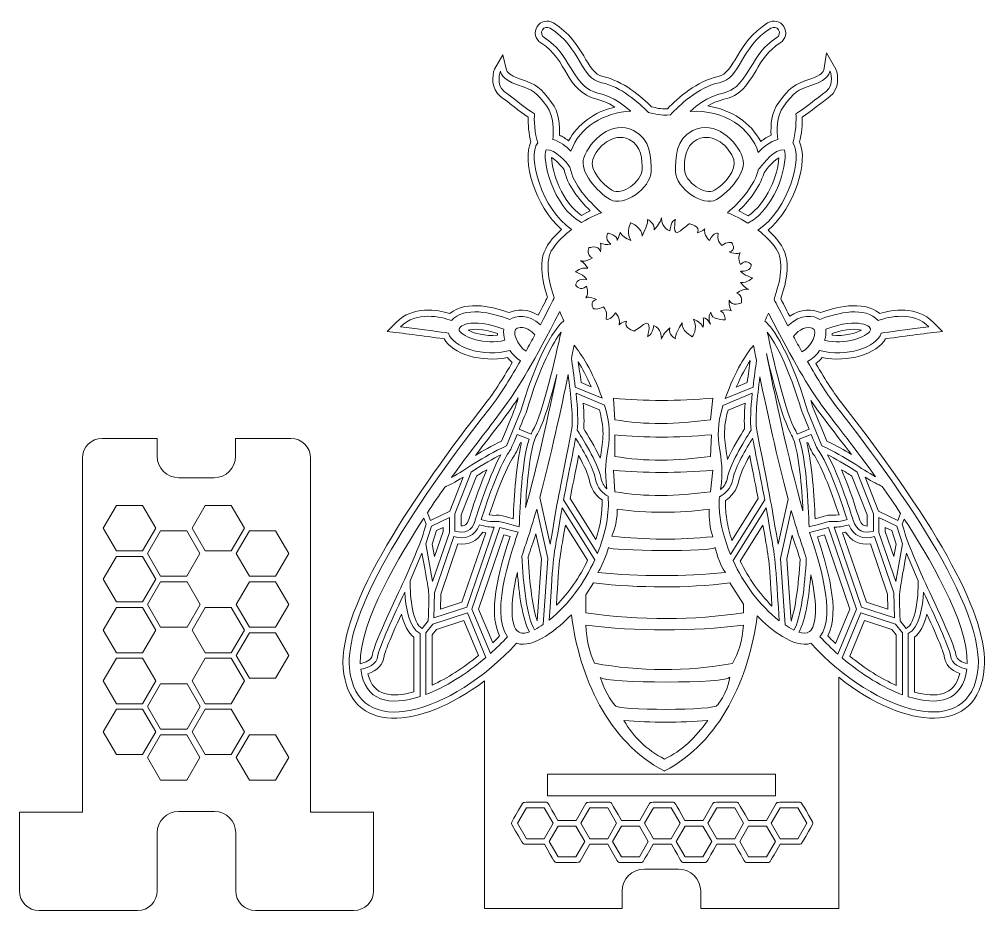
# Model space of a CAD drawing. Header units: inches. Extents: x 122 to 820, y 116 to 758.
import ezdxf

# ---------------------------------------------------------------- set-up
doc = ezdxf.new("R2010")
doc.units = ezdxf.units.IN
doc.header["$MEASUREMENT"] = 0
doc.layers.add('_U+0421_U+043B_U+043E_U+0439 1', color=7, linetype='Continuous')

# ---------------------------------------------------------------- blocks, each defined once
blk = doc.blocks.new('block 2')
at = {"layer": '_U+0421_U+043B_U+043E_U+0439 1', "color": 1, "lineweight": 9, "true_color": 0xff0000}
for points in [[(191.95, 407.39), (210.83, 407.39), (220.27, 391.03), (210.83, 374.68), (191.95, 374.68), (182.51, 391.03), (191.95, 407.39)], [(255.89, 407.39), (274.78, 407.39), (284.22, 391.03), (274.78, 374.68), (255.89, 374.68), (246.45, 391.03), (255.89, 407.39)], [(422.62, 389.28), (427.37, 391.52), (427.37, 388.63), (421.16, 370.53), (419.56, 379.53), (422.62, 389.28)], [(753.74, 379.53), (752.13, 370.53), (745.93, 388.63), (745.93, 391.52), (750.67, 389.28), (753.74, 379.53)], [(223.86, 389.03), (242.74, 389.03), (252.19, 372.68), (242.74, 356.33), (223.86, 356.33), (214.42, 372.68), (223.86, 389.03)], [(306.7, 356.33), (287.82, 356.33), (278.38, 372.68), (287.82, 389.03), (306.7, 389.03), (316.14, 372.68), (306.7, 356.33)], [(191.95, 370.68), (210.83, 370.68), (220.27, 354.33), (210.83, 337.98), (191.95, 337.98), (182.51, 354.33), (191.95, 370.68)], [(223.73, 319.62), (214.29, 335.98), (223.73, 352.33), (242.99, 352.33), (252.43, 335.98), (242.99, 319.62), (223.73, 319.62)], [(306.7, 319.62), (287.82, 319.62), (278.38, 335.98), (287.82, 352.33), (306.7, 352.33), (316.14, 335.98), (306.7, 319.62)], [(191.95, 333.98), (210.83, 333.98), (220.27, 317.63), (210.83, 301.27), (191.95, 301.27), (182.51, 317.63), (191.95, 333.98)], [(255.89, 301.27), (246.45, 317.63), (255.89, 333.98), (274.78, 333.98), (284.22, 317.63), (274.78, 301.27), (255.89, 301.27)], [(306.7, 282.92), (287.82, 282.92), (278.38, 299.27), (287.82, 315.63), (306.7, 315.63), (316.14, 299.27), (306.7, 282.92)], [(191.95, 297.27), (210.83, 297.27), (220.27, 280.92), (210.83, 264.57), (191.95, 264.57), (182.51, 280.92), (191.95, 297.27)], [(246.45, 280.92), (255.89, 297.27), (274.78, 297.27), (284.22, 280.92), (274.78, 264.57), (255.89, 264.57), (246.45, 280.92)], [(242.99, 278.92), (252.43, 262.57), (242.99, 246.22), (223.73, 246.22), (214.29, 262.57), (223.73, 278.92), (242.99, 278.92)], [(191.95, 227.86), (182.51, 244.22), (191.95, 260.57), (210.83, 260.57), (220.27, 244.22), (210.83, 227.86), (191.95, 227.86)], [(274.78, 227.86), (255.89, 227.86), (246.45, 244.22), (255.89, 260.57), (274.78, 260.57), (284.22, 244.22), (274.78, 227.86)], [(242.74, 209.51), (223.86, 209.51), (214.42, 225.86), (223.86, 242.22), (242.74, 242.22), (252.19, 225.86), (242.74, 209.51)], [(306.7, 209.51), (287.82, 209.51), (278.38, 225.86), (287.82, 242.22), (306.7, 242.22), (316.14, 225.86), (306.7, 209.51)], [(502.58, 198.17), (502.58, 213.77), (666.98, 213.77), (666.98, 198.17), (502.58, 198.17)]]:
    blk.add_lwpolyline(points, dxfattribs=at)
at = {"layer": '_U+0421_U+043B_U+043E_U+0439 1', "color": 7, "lineweight": 9, "true_color": 0xffffff}
for points in [[(419.78, 352.64), (414.93, 379.83), (418.92, 392.51), (431.87, 398.62), (431.87, 387.88), (419.78, 352.64)], [(741.43, 387.88), (741.43, 398.62), (754.38, 392.51), (758.36, 379.83), (753.51, 352.64), (741.43, 387.88)], [(500.23, 167.34), (487.39, 167.34), (480.96, 178.46), (487.39, 189.59), (500.23, 189.59), (506.66, 178.46), (500.23, 167.34)], [(533.13, 167.34), (526.7, 178.46), (533.13, 189.59), (545.98, 189.59), (552.4, 178.46), (545.98, 167.34), (533.13, 167.34)], [(578.91, 189.59), (591.76, 189.59), (598.18, 178.46), (591.76, 167.34), (578.91, 167.34), (572.48, 178.46), (578.91, 189.59)], [(624.65, 189.59), (637.5, 189.59), (643.92, 178.46), (637.5, 167.34), (624.65, 167.34), (618.22, 178.46), (624.65, 189.59)], [(683.05, 167.34), (670.22, 167.34), (663.79, 178.47), (670.21, 189.59), (683.05, 189.59), (689.48, 178.46), (683.05, 167.34)], [(523.06, 154.21), (510.22, 154.21), (503.79, 165.34), (510.22, 176.46), (523.06, 176.46), (529.49, 165.34), (523.06, 154.21)], [(568.81, 154.21), (555.96, 154.21), (549.54, 165.34), (555.96, 176.46), (568.81, 176.46), (575.23, 165.34), (568.81, 154.21)], [(595.31, 165.34), (601.74, 176.46), (614.59, 176.46), (621.01, 165.34), (614.59, 154.21), (601.74, 154.21), (595.31, 165.34)], [(660.33, 154.21), (647.48, 154.21), (641.06, 165.34), (647.48, 176.46), (660.32, 176.46), (666.75, 165.32), (660.33, 154.21)]]:
    blk.add_lwpolyline(points, dxfattribs=at)
at = {"layer": '_U+0421_U+043B_U+043E_U+0439 1', "color": 1, "lineweight": 9, "true_color": 0xff0000}
for points, knots in [([(714.41, 481.28), (714.41, 481.28), (714.41, 481.28), (714.41, 481.28), (709.48, 487.58), (703.28, 497.08), (695.98, 509.54), (697.58, 510.78), (699.09, 512.26), (700.49, 513.95), (719.03, 510.09), (740.07, 516.4), (746.17, 527.44), (761.54, 529.59), (776.85, 531.48), (787.14, 532.76), (787.14, 532.76), (780.64, 539.27), (780.64, 539.27), (768.54, 551.37), (751.13, 548.45), (742, 545.71), (729.83, 555.91), (708.35, 549.65), (699.22, 546.28), (693.43, 549.12), (685.1, 549.15), (677.15, 543.67), (674.3, 549.11), (672.04, 553.53), (670.68, 556.2), (680.04, 583.76), (674.26, 594.06), (661.47, 605.6), (681.11, 622.27), (690.77, 656.04), (684.18, 669.2), (685.65, 674.66), (686.31, 682.28), (686.19, 687.12), (692.09, 690.97), (700.37, 697.83), (706.01, 702.04), (713.11, 707.35), (712.12, 716.89), (710.41, 721.69), (710.41, 721.69), (703.67, 733.33), (703.67, 733.33), (703.67, 733.33), (701.7, 720.83), (701.7, 720.83), (701.41, 720.14), (699.76, 717.05), (692.35, 714.65), (679.8, 710.59), (677.35, 708.37), (669.21, 697.69), (663.93, 690.75), (663.29, 680.96), (663.66, 674.1), (661.16, 672.99), (658.66, 671.44), (656.19, 669.45), (649.38, 682.96), (634.99, 692.56), (618.1, 695.16), (632.87, 704.04), (638.06, 695.61), (652.85, 720.65), (657.21, 728.04), (661.34, 735.03), (670.25, 740.63), (674.22, 743.12), (675.42, 748.38), (672.92, 752.35), (670.43, 756.32), (665.17, 757.51), (661.2, 755.02), (638.16, 740.54), (637.95, 718.91), (625.45, 716.33), (610.53, 713.24), (596.65, 700.98), (589.04, 693.14), (583.5, 692.76), (581.57, 693.75), (577.56, 694.58), (570.25, 701.86), (556.82, 713.38), (542.57, 716.33), (530.06, 718.92), (529.88, 740.52), (506.81, 755.02), (502.84, 757.52), (497.59, 756.32), (495.09, 752.35), (492.6, 748.38), (493.8, 743.12), (497.77, 740.63), (517.94, 727.95), (514.78, 706.44), (538.25, 699.96), (541.8, 698.98), (545.67, 697.91), (551.21, 694.35), (536.43, 690.94), (524.14, 682.06), (517.82, 670.06), (515.6, 671.76), (513.37, 673.11), (511.13, 674.09), (511.51, 680.96), (510.87, 690.75), (505.58, 697.69), (497.45, 708.37), (495, 710.59), (482.45, 714.65), (475.04, 717.05), (473.39, 720.14), (473.1, 720.83), (473.1, 720.83), (470.33, 732), (470.33, 732), (470.33, 732), (464.39, 721.69), (464.39, 721.69), (462.68, 716.89), (461.68, 707.35), (468.79, 702.04), (474.38, 697.86), (482.71, 690.97), (488.61, 687.12), (488.48, 682.28), (489.15, 674.66), (490.62, 669.2), (484.09, 656.18), (493.49, 622.92), (512.76, 606.09), (499.15, 594.07), (493.95, 583.69), (502.62, 557.34), (501.42, 554.96), (499.05, 550.31), (495.94, 544.38), (488.32, 549.12), (480.45, 548.93), (474.98, 546.27), (465.85, 549.65), (444.36, 555.91), (432.19, 545.71), (423.05, 548.45), (405.65, 551.37), (393.55, 539.27), (393.55, 539.27), (387.04, 532.76), (387.04, 532.76), (397.33, 531.48), (412.6, 529.59), (428.02, 527.44), (434.11, 516.4), (455.16, 510.09), (473.7, 513.95), (474.8, 512.62), (475.98, 511.42), (477.22, 510.35), (471.9, 501.23), (464.73, 489.48), (457.67, 480.47), (408.88, 418.25), (351.54, 334.71), (355.4, 290.11), (359.57, 241.83), (410.39, 245.57), (457.17, 280.96), (457.17, 280.96), (457.17, 117.09), (457.17, 117.09), (457.17, 117.09), (556.37, 117.09), (556.37, 117.09), (556.37, 117.09), (556.37, 129.5), (556.37, 129.5), (556.37, 138.33), (563.53, 145.48), (572.36, 145.48), (572.36, 145.48), (596.99, 145.48), (596.99, 145.48), (605.82, 145.48), (612.97, 138.33), (612.97, 129.5), (612.97, 129.5), (612.97, 117.09), (612.97, 117.09), (612.97, 117.09), (712.38, 117.09), (712.38, 117.09), (712.38, 117.09), (712.38, 283.58), (712.38, 283.58), (760.89, 245.15), (813.11, 241.37), (817.32, 290.11), (820.42, 325.88), (785.79, 390.2), (714.41, 481.28)], [0, 0, 0, 0, 1, 1, 1, 2, 2, 2, 3, 3, 3, 4, 4, 4, 5, 5, 5, 6, 6, 6, 7, 7, 7, 8, 8, 8, 9, 9, 9, 10, 10, 10, 11, 11, 11, 12, 12, 12, 13, 13, 13, 14, 14, 14, 15, 15, 15, 16, 16, 16, 17, 17, 17, 18, 18, 18, 19, 19, 19, 20, 20, 20, 21, 21, 21, 22, 22, 22, 23, 23, 23, 24, 24, 24, 25, 25, 25, 26, 26, 26, 27, 27, 27, 28, 28, 28, 29, 29, 29, 30, 30, 30, 31, 31, 31, 32, 32, 32, 33, 33, 33, 34, 34, 34, 35, 35, 35, 36, 36, 36, 37, 37, 37, 38, 38, 38, 39, 39, 39, 40, 40, 40, 41, 41, 41, 42, 42, 42, 43, 43, 43, 44, 44, 44, 45, 45, 45, 46, 46, 46, 47, 47, 47, 48, 48, 48, 49, 49, 49, 50, 50, 50, 51, 51, 51, 52, 52, 52, 53, 53, 53, 54, 54, 54, 55, 55, 55, 56, 56, 56, 57, 57, 57, 58, 58, 58, 59, 59, 59, 60, 60, 60, 61, 61, 61, 62, 62, 62, 63, 63, 63, 64, 64, 64, 65, 65, 65, 66, 66, 66, 67, 67, 67, 68, 68, 68, 69, 69, 69, 69]), ([(535.21, 656.49), (538.2, 665.64), (549.86, 676.54), (561.48, 670.98), (570.55, 666.63), (570.87, 656.09), (570.7, 649.3), (570.47, 640.49), (556.08, 630.29), (549.03, 634.46), (541.98, 638.64), (532.8, 649.1), (535.21, 656.49)], [0, 0, 0, 0, 1, 1, 1, 2, 2, 2, 3, 3, 3, 4, 4, 4, 4]), ([(610.53, 670.98), (622.16, 676.54), (633.82, 665.63), (636.8, 656.49), (639.21, 649.1), (630.04, 638.64), (622.99, 634.46), (615.94, 630.29), (601.54, 640.49), (601.32, 649.3), (601.15, 656.09), (601.46, 666.63), (610.53, 670.98)], [0, 0, 0, 0, 1, 1, 1, 2, 2, 2, 3, 3, 3, 4, 4, 4, 4]), ([(505.45, 657.94), (508.43, 656.17), (512.01, 652.64), (514.55, 649.19), (516.98, 637.76), (524.92, 627.98), (533.43, 619.65), (531.57, 618.75), (529.43, 617.64), (527.18, 616.35), (513.34, 625.41), (505.97, 646.91), (505.45, 657.94)], [0, 0, 0, 0, 1, 1, 1, 2, 2, 2, 3, 3, 3, 4, 4, 4, 4]), ([(658.59, 647.03), (659.58, 648.03), (663.59, 654.45), (669.29, 657.9), (668.98, 646.1), (660.4, 624.47), (647.07, 616), (644.7, 617.39), (642.4, 618.59), (640.37, 619.59), (646.36, 625.41), (655.35, 635.63), (658.59, 647.03)], [0, 0, 0, 0, 1, 1, 1, 2, 2, 2, 3, 3, 3, 4, 4, 4, 4]), ([(445.32, 533.7), (448.63, 534.59), (455.4, 534.94), (466.49, 531.24), (466.51, 530.83), (466.54, 530.43), (466.58, 530.02), (457.63, 529.08), (449.33, 531.5), (445.32, 533.7)], [0, 0, 0, 0, 1, 1, 1, 2, 2, 2, 3, 3, 3, 3]), ([(707.69, 531.24), (718.76, 534.93), (725.53, 534.58), (728.86, 533.69), (724.83, 531.49), (716.55, 529.08), (707.6, 530.02), (707.65, 530.43), (707.68, 530.83), (707.69, 531.24)], [0, 0, 0, 0, 1, 1, 1, 2, 2, 2, 3, 3, 3, 3]), ([(526.79, 495.83), (526.12, 501.4), (525.39, 506.65), (524.77, 510.8), (527.67, 506.16), (530.83, 500.26), (533.96, 492.85), (533.96, 492.85), (526.79, 495.83), (526.79, 495.83)], [0, 0, 0, 0, 1, 1, 1, 2, 2, 2, 3, 3, 3, 3]), ([(648.59, 511.75), (648.6, 511.68), (648.62, 511.61), (648.63, 511.53), (648.03, 507.5), (647.24, 501.88), (646.5, 495.83), (646.5, 495.83), (638.64, 492.56), (638.64, 492.56), (642.03, 500.59), (645.47, 506.89), (648.59, 511.75)], [0, 0, 0, 0, 1, 1, 1, 2, 2, 2, 3, 3, 3, 4, 4, 4, 4]), ([(481.52, 484.79), (477.89, 473.49), (481.53, 482.84), (469.44, 453.68), (462.08, 450.18), (456.06, 446.72), (450.75, 443.46), (463.48, 460.35), (471.83, 470.18), (481.52, 484.79)], [0, 0, 0, 0, 1, 1, 1, 2, 2, 2, 3, 3, 3, 3]), ([(721.53, 444.08), (716.45, 447.17), (710.72, 450.42), (703.85, 453.68), (692.3, 481.55), (694.98, 474.66), (692.36, 482.96), (701.09, 470.07), (708.85, 460.95), (721.53, 444.08)], [0, 0, 0, 0, 1, 1, 1, 2, 2, 2, 3, 3, 3, 3]), ([(528.31, 481.12), (528.31, 481.12), (539.94, 476.28), (539.94, 476.28), (544.58, 460.09), (542.02, 452.58), (540.65, 441.45), (536.72, 449.67), (531.45, 458.24), (528.65, 462.63), (529.07, 466.92), (528.96, 473.03), (528.31, 481.12)], [0, 0, 0, 0, 1, 1, 1, 2, 2, 2, 3, 3, 3, 4, 4, 4, 4]), ([(644.64, 462.63), (641.73, 458.07), (636.15, 448.99), (632.19, 440.48), (630.86, 452.09), (628.04, 459.55), (632.7, 476.01), (632.7, 476.01), (644.99, 481.12), (644.99, 481.12), (644.33, 473.03), (644.22, 466.92), (644.64, 462.63)], [0, 0, 0, 0, 1, 1, 1, 2, 2, 2, 3, 3, 3, 4, 4, 4, 4]), ([(331.88, 186.52), (331.88, 186.52), (331.88, 441.52), (331.88, 441.52), (331.88, 449.32), (325.58, 455.72), (317.67, 455.72), (300.65, 455.72), (295.01, 455.72), (277.83, 455.72), (277.83, 455.72), (277.83, 442.82), (277.83, 442.82), (277.83, 434.26), (270.89, 427.32), (262.33, 427.32), (262.33, 427.32), (236.87, 427.32), (236.87, 427.32), (228.31, 427.32), (221.37, 434.26), (221.37, 442.82), (221.37, 442.82), (221.37, 455.72), (221.37, 455.72), (221.37, 455.72), (181.67, 455.72), (181.67, 455.72), (173.87, 455.72), (167.47, 449.42), (167.47, 441.52), (167.47, 441.52), (167.47, 186.42), (167.47, 186.42), (167.47, 186.42), (122.07, 186.42), (122.07, 186.42), (122.07, 186.42), (122.07, 129.72), (122.07, 129.72), (122.07, 121.91), (128.37, 115.52), (136.27, 115.52), (136.27, 115.52), (207.17, 115.52), (207.17, 115.52), (214.97, 115.52), (221.37, 121.82), (221.37, 129.72), (221.37, 129.72), (221.37, 171.63), (221.37, 171.63), (221.37, 180.07), (228.22, 186.92), (236.66, 186.92), (236.66, 186.92), (262.69, 186.92), (262.69, 186.92), (271.13, 186.92), (277.97, 180.07), (277.97, 171.63), (277.97, 171.63), (277.97, 129.82), (277.97, 129.82), (277.97, 122.02), (284.27, 115.61), (292.17, 115.61), (292.17, 115.61), (363.07, 115.61), (363.07, 115.61), (370.87, 115.61), (377.27, 121.91), (377.27, 129.82), (377.27, 129.82), (377.27, 186.52), (377.27, 186.52), (377.27, 186.52), (331.88, 186.52), (331.88, 186.52)], [0, 0, 0, 0, 1, 1, 1, 2, 2, 2, 3, 3, 3, 4, 4, 4, 5, 5, 5, 6, 6, 6, 7, 7, 7, 8, 8, 8, 9, 9, 9, 10, 10, 10, 11, 11, 11, 12, 12, 12, 13, 13, 13, 14, 14, 14, 15, 15, 15, 16, 16, 16, 17, 17, 17, 18, 18, 18, 19, 19, 19, 20, 20, 20, 21, 21, 21, 22, 22, 22, 23, 23, 23, 24, 24, 24, 25, 25, 25, 26, 26, 26, 26]), ([(483.86, 452.42), (480.06, 437.45), (478.53, 413.93), (477.91, 397.81), (468, 400.43), (467.41, 400.62), (465.97, 400.36), (465.94, 400.36), (463.79, 400.03), (460.61, 400.5), (473.42, 439.32), (479.49, 443.97), (480.48, 446.37), (480.48, 446.37), (483.11, 452.72), (483.11, 452.72), (483.11, 452.72), (483.86, 452.42), (483.86, 452.42)], [0, 0, 0, 0, 1, 1, 1, 2, 2, 2, 3, 3, 3, 4, 4, 4, 5, 5, 5, 6, 6, 6, 6]), ([(689.44, 452.42), (689.44, 452.42), (690.17, 452.71), (690.17, 452.71), (693.17, 445.48), (693.35, 445.26), (693.86, 444.66), (698.97, 438.62), (706.86, 418.06), (712.68, 400.51), (708.64, 399.92), (707.24, 400.53), (705.75, 400.42), (705.06, 400.37), (705.61, 400.47), (695.38, 397.8), (694.77, 413.92), (693.24, 437.44), (689.44, 452.42)], [0, 0, 0, 0, 1, 1, 1, 2, 2, 2, 3, 3, 3, 4, 4, 4, 5, 5, 5, 6, 6, 6, 6]), ([(532.55, 426.24), (533.66, 419.94), (536.94, 414.74), (541.87, 411.35), (542.33, 403), (540.8, 393.15), (537.47, 382.82), (537.47, 382.82), (518.92, 412.32), (518.92, 412.32), (520, 417.85), (522.68, 431.46), (525.02, 443.35), (529.24, 435.74), (531.95, 429.64), (532.55, 426.24)], [0, 0, 0, 0, 1, 1, 1, 2, 2, 2, 3, 3, 3, 4, 4, 4, 5, 5, 5, 5]), ([(635.45, 382.23), (633.78, 387.32), (632.53, 392.34), (631.75, 397.14), (631.75, 397.14), (631.91, 397.12), (631.91, 397.12), (631.14, 402.25), (630.55, 404.83), (630.83, 410.96), (634.59, 413.38), (639.29, 417.97), (640.75, 426.24), (641.35, 429.64), (644.05, 435.74), (648.28, 443.35), (650.61, 431.46), (653.29, 417.85), (654.38, 412.32), (654.38, 412.32), (635.45, 382.23), (635.45, 382.23)], [0, 0, 0, 0, 1, 1, 1, 2, 2, 2, 3, 3, 3, 4, 4, 4, 5, 5, 5, 6, 6, 6, 7, 7, 7, 7]), ([(440.37, 400.54), (440.37, 400.54), (451.33, 428.49), (451.33, 428.49), (453.93, 430.18), (456.43, 431.73), (458.79, 433.13), (444.54, 399.39), (447.38, 392.24), (440.37, 392.58), (440.37, 392.58), (440.37, 400.54), (440.37, 400.54)], [0, 0, 0, 0, 1, 1, 1, 2, 2, 2, 3, 3, 3, 4, 4, 4, 4]), ([(732.93, 400.54), (732.93, 400.54), (732.93, 392.56), (732.93, 392.56), (726.06, 392.18), (728.41, 400.02), (714.47, 433.15), (716.83, 431.75), (719.35, 430.19), (721.97, 428.49), (721.97, 428.49), (732.93, 400.54), (732.93, 400.54)], [0, 0, 0, 0, 1, 1, 1, 2, 2, 2, 3, 3, 3, 4, 4, 4, 4]), ([(531.52, 367.88), (525.64, 355.54), (517.85, 344.39), (509, 335.53), (511.42, 371.88), (510.65, 365.63), (515.54, 393.28), (515.54, 393.28), (531.52, 367.88), (531.52, 367.88)], [0, 0, 0, 0, 1, 1, 1, 2, 2, 2, 3, 3, 3, 3]), ([(657.76, 393.28), (662.65, 365.62), (661.87, 371.94), (664.33, 334.91), (655.35, 343.75), (647.44, 354.94), (641.45, 367.36), (641.45, 367.36), (657.76, 393.28), (657.76, 393.28)], [0, 0, 0, 0, 1, 1, 1, 2, 2, 2, 3, 3, 3, 3]), ([(455.99, 388.14), (456.7, 387.98), (457.39, 387.85), (458.06, 387.74), (458.06, 387.74), (440.93, 337.72), (440.93, 337.72), (440.93, 337.72), (425.4, 332.6), (425.4, 332.6), (425.4, 332.6), (425.65, 343.53), (425.65, 343.53), (425.65, 343.53), (438.06, 379.74), (438.06, 379.74), (445.69, 378.79), (452.14, 381.81), (455.99, 388.14)], [0, 0, 0, 0, 1, 1, 1, 2, 2, 2, 3, 3, 3, 4, 4, 4, 5, 5, 5, 6, 6, 6, 6]), ([(471.24, 386.11), (471.24, 386.11), (475.6, 384.96), (475.6, 384.96), (463.74, 349.88), (461.28, 326.36), (468.12, 313.38), (466.49, 311.68), (464.81, 310.01), (463.1, 308.38), (463.1, 308.38), (452.98, 332.78), (452.98, 332.78), (452.98, 332.78), (471.24, 386.11), (471.24, 386.11)], [0, 0, 0, 0, 1, 1, 1, 2, 2, 2, 3, 3, 3, 4, 4, 4, 5, 5, 5, 5]), ([(488.67, 370.35), (490.56, 376.39), (492, 380.07), (494.19, 386.95), (494.19, 386.95), (498.27, 368.82), (498.27, 368.82), (498.27, 368.82), (495.21, 324.18), (495.21, 324.18), (495.2, 324.18), (495.19, 324.17), (495.18, 324.17), (492.1, 332.95), (489.61, 350.35), (488.67, 370.35)], [0, 0, 0, 0, 1, 1, 1, 2, 2, 2, 3, 3, 3, 4, 4, 4, 5, 5, 5, 5]), ([(675.03, 368.82), (675.03, 368.82), (678.86, 385.89), (678.86, 385.89), (681.07, 379.07), (682.46, 375.59), (684.54, 368.74), (683.54, 349.38), (681.08, 332.61), (678.09, 324.11), (678.09, 324.11), (675.03, 368.82), (675.03, 368.82)], [0, 0, 0, 0, 1, 1, 1, 2, 2, 2, 3, 3, 3, 4, 4, 4, 4]), ([(710.03, 307.98), (708.18, 309.74), (706.36, 311.54), (704.59, 313.38), (713.92, 331.1), (703.75, 364.45), (697.11, 384.8), (697.11, 384.8), (702.05, 386.11), (702.05, 386.11), (702.05, 386.11), (720.32, 332.78), (720.32, 332.78), (720.32, 332.78), (710.03, 307.98), (710.03, 307.98)], [0, 0, 0, 0, 1, 1, 1, 2, 2, 2, 3, 3, 3, 4, 4, 4, 5, 5, 5, 5]), ([(747.65, 343.53), (747.65, 343.53), (747.89, 332.6), (747.89, 332.6), (747.89, 332.6), (732.36, 337.72), (732.36, 337.72), (732.36, 337.72), (715.24, 387.74), (715.24, 387.74), (715.91, 387.85), (716.59, 387.98), (717.31, 388.14), (721.16, 381.81), (727.61, 378.79), (735.23, 379.74), (735.23, 379.74), (747.65, 343.53), (747.65, 343.53)], [0, 0, 0, 0, 1, 1, 1, 2, 2, 2, 3, 3, 3, 4, 4, 4, 5, 5, 5, 6, 6, 6, 6]), ([(406.38, 273.14), (390.52, 268.67), (376.93, 269.94), (373.19, 286.04), (380.07, 288.38), (384.17, 292.77), (384.86, 298.69), (385.13, 301.02), (389.13, 311.2), (397.38, 329.18), (399.25, 321.14), (402.26, 315.56), (406.38, 312.49), (406.38, 312.49), (406.38, 273.14), (406.38, 273.14)], [0, 0, 0, 0, 1, 1, 1, 2, 2, 2, 3, 3, 3, 4, 4, 4, 5, 5, 5, 5]), ([(766.92, 272.98), (766.92, 272.98), (766.92, 312.49), (766.92, 312.49), (771.04, 315.56), (774.04, 321.14), (775.92, 329.17), (784.17, 311.2), (788.17, 301.02), (788.44, 298.69), (789.11, 292.94), (793.01, 288.62), (799.57, 286.23), (795.96, 270.23), (782.74, 268.66), (766.92, 272.98)], [0, 0, 0, 0, 1, 1, 1, 2, 2, 2, 3, 3, 3, 4, 4, 4, 5, 5, 5, 5]), ([(419.38, 277.95), (419.38, 277.95), (419.38, 314.12), (419.38, 314.12), (419.38, 314.12), (422.53, 317.97), (422.53, 317.97), (422.53, 317.97), (442.34, 324.5), (442.34, 324.5), (442.34, 324.5), (452.81, 299.24), (452.81, 299.24), (441.92, 290.28), (430.32, 282.9), (419.38, 277.95)], [0, 0, 0, 0, 1, 1, 1, 2, 2, 2, 3, 3, 3, 4, 4, 4, 5, 5, 5, 5]), ([(753.92, 277.68), (742.96, 282.57), (731.3, 289.92), (720.33, 298.89), (720.33, 298.89), (730.95, 324.5), (730.95, 324.5), (730.95, 324.5), (750.77, 317.97), (750.77, 317.97), (750.77, 317.97), (753.92, 314.12), (753.92, 314.12), (753.92, 314.12), (753.92, 277.68), (753.92, 277.68), (753.92, 277.68), (753.92, 277.68), (753.92, 277.68)], [0, 0, 0, 0, 1, 1, 1, 2, 2, 2, 3, 3, 3, 4, 4, 4, 5, 5, 5, 6, 6, 6, 6])]:
    blk.add_open_spline(points, degree=3, knots=knots, dxfattribs=at)
at = {"layer": '_U+0421_U+043B_U+043E_U+0439 1', "color": 7, "lineweight": 9, "true_color": 0xffffff}
for points, knots in [([(710.87, 478.51), (704.56, 486.57), (697.03, 498.68), (689.93, 511.01), (693.3, 512.66), (696.34, 515.6), (698.66, 519.02), (717.63, 513.82), (739.95, 521.18), (743.05, 531.55), (748.46, 532.32), (759.94, 533.9), (777.45, 536.09), (765.99, 547.55), (748.62, 543.33), (740.82, 540.59), (731.69, 550.94), (711.59, 546.41), (698.82, 541.3), (694.54, 544.31), (685, 545.93), (675.77, 536.66), (670.89, 545.84), (667.21, 553.07), (665.8, 555.88), (670.41, 568.81), (673.38, 583.68), (667.32, 592.35), (663.6, 597.67), (658.93, 602.14), (654.23, 605.78), (676.42, 620.35), (686.92, 658.58), (679.29, 668.59), (681.34, 674.39), (682.14, 686), (681.49, 689.52), (687.01, 692.61), (696.97, 700.9), (703.31, 705.64), (709.66, 710.38), (706.17, 720.18), (706.17, 720.18), (706.17, 720.18), (705.5, 714.18), (693.73, 710.37), (681.96, 706.56), (680.38, 704.92), (672.79, 694.97), (667.43, 687.93), (667.77, 676.9), (668.43, 671.03), (662.86, 669.54), (657.93, 665.4), (654.45, 661.7), (649.41, 678.57), (630.12, 692.8), (605.29, 691.27), (630.9, 713.26), (632.44, 694.95), (648.97, 722.94), (653.42, 730.47), (658.02, 738.26), (667.85, 744.44), (669.72, 745.62), (670.29, 748.09), (669.11, 749.96), (667.94, 751.83), (665.47, 752.39), (663.6, 751.22), (640.82, 736.9), (642.12, 715.19), (626.36, 711.92), (611.58, 708.87), (597.44, 695.5), (591.14, 688.83), (583.55, 687.86), (580.76, 689.45), (575.34, 690.42), (568.46, 697.44), (555.34, 709.09), (541.66, 711.92), (525.91, 715.18), (527.18, 736.9), (504.42, 751.21), (502.55, 752.39), (500.08, 751.83), (498.9, 749.96), (497.73, 748.09), (498.29, 745.62), (500.16, 744.44), (510, 738.26), (514.6, 730.47), (519.04, 722.94), (535.52, 695.03), (537.16, 713.16), (562.64, 691.34), (543.83, 690.64), (525.3, 680.06), (519.5, 662.57), (516.08, 666.03), (511.5, 669.65), (506.36, 671.03), (507.02, 676.9), (507.36, 687.93), (502, 694.97), (494.42, 704.92), (492.83, 706.56), (481.06, 710.37), (469.29, 714.18), (468.63, 720.18), (468.63, 720.18), (468.63, 720.18), (465.14, 710.38), (471.48, 705.64), (477.83, 700.9), (487.78, 692.61), (493.3, 689.52), (492.66, 686), (493.46, 674.39), (495.51, 668.59), (487.91, 658.62), (498.28, 620.98), (519.97, 606.19), (515.09, 602.47), (510.21, 597.87), (506.35, 592.35), (500.47, 583.93), (503.1, 569.65), (507.48, 556.99), (506.91, 555.84), (503.01, 548.08), (497.45, 537.59), (488.64, 545.7), (479.62, 544.29), (475.37, 541.3), (462.59, 546.41), (442.49, 550.93), (433.37, 540.59), (425.57, 543.33), (408.2, 547.55), (396.73, 536.09), (414.24, 533.9), (425.73, 532.32), (431.14, 531.55), (434.24, 521.16), (456.59, 513.83), (475.53, 519.02), (477.58, 515.98), (480.22, 513.33), (483.15, 511.61), (476.84, 500.64), (469, 487.64), (461.21, 477.69), (391.97, 389.38), (356.93, 324.65), (359.88, 290.5), (364.58, 236.13), (433.59, 257.37), (480.32, 308.08), (492.74, 303.87), (510.82, 319.24), (519.82, 328.65), (525.33, 284.29), (546.19, 237), (586.67, 216.16), (586.67, 216.16), (586.83, 216.07), (586.83, 216.07), (586.83, 216.07), (586.99, 216.16), (586.99, 216.16), (627.13, 236.82), (647.98, 283.42), (653.74, 327.77), (662.67, 318.63), (680.24, 303.96), (692.4, 308.08), (739.26, 257.22), (808.15, 236.27), (812.84, 290.5), (817.11, 339.9), (741.57, 439.34), (710.87, 478.51)], [0, 0, 0, 0, 1, 1, 1, 2, 2, 2, 3, 3, 3, 4, 4, 4, 5, 5, 5, 6, 6, 6, 7, 7, 7, 8, 8, 8, 9, 9, 9, 10, 10, 10, 11, 11, 11, 12, 12, 12, 13, 13, 13, 14, 14, 14, 15, 15, 15, 16, 16, 16, 17, 17, 17, 18, 18, 18, 19, 19, 19, 20, 20, 20, 21, 21, 21, 22, 22, 22, 23, 23, 23, 24, 24, 24, 25, 25, 25, 26, 26, 26, 27, 27, 27, 28, 28, 28, 29, 29, 29, 30, 30, 30, 31, 31, 31, 32, 32, 32, 33, 33, 33, 34, 34, 34, 35, 35, 35, 36, 36, 36, 37, 37, 37, 38, 38, 38, 39, 39, 39, 40, 40, 40, 41, 41, 41, 42, 42, 42, 43, 43, 43, 44, 44, 44, 45, 45, 45, 46, 46, 46, 47, 47, 47, 48, 48, 48, 49, 49, 49, 50, 50, 50, 51, 51, 51, 52, 52, 52, 53, 53, 53, 54, 54, 54, 55, 55, 55, 56, 56, 56, 57, 57, 57, 58, 58, 58, 59, 59, 59, 60, 60, 60, 61, 61, 61, 61]), ([(528.84, 657.76), (532.9, 670.23), (548.8, 685.1), (564.65, 677.51), (577.01, 671.58), (577.44, 657.22), (577.21, 647.96), (576.9, 635.95), (557.28, 622.05), (547.67, 627.74), (538.06, 633.43), (525.55, 647.69), (528.84, 657.76)], [0, 0, 0, 0, 1, 1, 1, 2, 2, 2, 3, 3, 3, 4, 4, 4, 4]), ([(607.37, 677.51), (623.21, 685.1), (639.11, 670.23), (643.18, 657.76), (646.47, 647.69), (633.96, 633.43), (624.35, 627.74), (614.74, 622.05), (595.11, 635.95), (594.81, 647.96), (594.58, 657.22), (595.01, 671.58), (607.37, 677.51)], [0, 0, 0, 0, 1, 1, 1, 2, 2, 2, 3, 3, 3, 4, 4, 4, 4]), ([(501.74, 663.59), (508.33, 663.98), (516.21, 654.72), (518.77, 651.01), (521.12, 638.17), (531.87, 626.99), (541.48, 618.26), (540.48, 617.92), (534.21, 615.42), (527.18, 611.11), (505.83, 622.61), (498.33, 657.75), (501.74, 663.59)], [0, 0, 0, 0, 1, 1, 1, 2, 2, 2, 3, 3, 3, 4, 4, 4, 4]), ([(654.6, 649.58), (655.08, 649.87), (655.51, 650.26), (655.85, 650.75), (658.21, 654.26), (666.36, 663.99), (673.06, 663.59), (676.43, 657.81), (668.74, 621.86), (647.01, 610.79), (640.53, 614.82), (633.98, 617.66), (632.19, 618.26), (633.19, 618.92), (650.82, 633.54), (654.6, 649.58)], [0, 0, 0, 0, 1, 1, 1, 2, 2, 2, 3, 3, 3, 4, 4, 4, 5, 5, 5, 5]), ([(579.33, 605.83), (583.25, 610.06), (584.4, 612.96), (584.71, 614.55), (584.75, 612.09), (585.53, 607.2), (590.81, 605.14), (591.33, 612.67), (594.77, 613.33), (594.77, 613.33), (594.77, 613.33), (592, 599.95), (598.33, 605.14), (604.67, 610.33), (604.67, 610.33), (604.67, 610.33), (604.67, 610.33), (613.33, 608.67), (610.67, 603.67), (614.39, 605.11), (615.55, 606.12), (615.89, 606.67), (615.65, 605.33), (615.41, 601.56), (619.24, 598.33), (622.67, 605), (625.62, 603.33), (625.62, 603.33), (625.62, 603.33), (624.2, 598.33), (628.27, 594.67), (632, 597.67), (635.33, 596.67), (635.33, 596.67), (635.33, 596.67), (639.1, 591.33), (633.55, 590), (638.92, 588.16), (640.74, 588.86), (641.36, 589.47), (640.74, 588.27), (639.59, 585.14), (641.67, 581), (645.67, 585.33), (649.33, 581), (649.33, 581), (649.33, 581), (649.75, 575.25), (641.75, 576.25), (643.5, 573.25), (650.25, 571.33), (650.25, 571.33), (650.25, 571.33), (647, 567.5), (641.75, 568), (644.75, 564), (647.4, 563), (647.4, 563), (647.4, 563), (643.15, 564), (639.07, 560.25), (643.5, 559), (642.25, 553.25), (642.25, 553.25), (642.25, 553.25), (635.35, 550.23), (633.55, 555.36), (633.37, 551.01), (634.17, 548.76), (634.86, 547.64), (632.76, 548.35), (630.18, 548.61), (627.17, 547.67), (630.83, 546.33), (630.5, 541.17), (630.5, 541.17), (630.5, 541.17), (620.21, 540.74), (620.19, 546.62), (617.98, 542.99), (619.26, 539.53), (620.11, 537.93), (619.05, 539.59), (616.71, 542.87), (614.83, 542.64), (615.2, 540.95), (615.08, 538.26), (614.83, 535.8), (613.54, 537.88), (611.41, 540.02), (607.9, 541.48), (611.3, 534.17), (606.85, 528.86), (606.85, 528.86), (606.85, 528.86), (598.43, 533.62), (599.61, 539.02), (593.89, 529.93), (594.7, 527.52), (594.7, 527.52), (594.7, 527.52), (589.24, 530.32), (590.67, 535.39), (586.41, 531.5), (585.02, 528.71), (584.58, 527.14), (584.75, 529.6), (584.37, 534.53), (579.29, 537.03), (578.14, 529.57), (574.66, 529.19), (574.66, 529.19), (574.66, 529.19), (578.53, 542.3), (571.79, 537.65), (565.05, 533), (565.05, 533), (565.05, 533), (565.05, 533), (556.55, 535.38), (559.62, 540.14), (555.78, 539), (554.55, 538.1), (554.17, 537.58), (554.51, 538.89), (555.07, 542.63), (551.51, 546.17), (547.55, 539.81), (544.74, 541.71), (544.74, 541.71), (544.74, 541.71), (546.57, 546.58), (542.82, 550.57), (538.86, 547.89), (535.62, 549.16), (535.62, 549.16), (535.62, 549.16), (532.31, 554.79), (537.95, 555.65), (532.75, 557.93), (530.88, 557.39), (530.21, 556.83), (530.92, 557.97), (532.32, 560.99), (530.6, 565.3), (526.26, 561.31), (522.96, 565.93), (522.96, 565.93), (522.96, 565.93), (523.02, 571.7), (530.91, 570.04), (529.42, 573.17), (522.85, 575.64), (522.85, 575.64), (522.85, 575.64), (526.4, 579.19), (531.6, 578.26), (528.94, 582.49), (526.38, 583.71), (526.38, 583.71), (526.38, 583.71), (530.53, 582.36), (534.9, 585.76), (530.6, 587.37), (532.32, 593), (532.32, 593), (532.32, 593), (539.45, 595.44), (540.82, 590.17), (541.17, 593), (541.02, 594.97), (540.72, 596.32), (542.86, 595.49), (545.37, 595.04), (548.16, 595.5), (543, 600.33), (546.33, 603.57), (546.33, 603.57), (546.33, 603.57), (553.38, 601.67), (552.77, 598.33), (553.88, 600.11), (554.51, 602.09), (554.86, 604.03), (556.28, 601.87), (558.66, 599.62), (562.67, 598.33), (558.67, 605.33), (562.67, 611), (562.67, 611), (562.67, 611), (571.45, 606.95), (570.72, 601.47), (575.67, 611), (574.67, 613.33), (574.67, 613.33), (574.67, 613.33), (580.33, 611), (579.33, 605.83)], [0, 0, 0, 0, 1, 1, 1, 2, 2, 2, 3, 3, 3, 4, 4, 4, 5, 5, 5, 6, 6, 6, 7, 7, 7, 8, 8, 8, 9, 9, 9, 10, 10, 10, 11, 11, 11, 12, 12, 12, 13, 13, 13, 14, 14, 14, 15, 15, 15, 16, 16, 16, 17, 17, 17, 18, 18, 18, 19, 19, 19, 20, 20, 20, 21, 21, 21, 22, 22, 22, 23, 23, 23, 24, 24, 24, 25, 25, 25, 26, 26, 26, 27, 27, 27, 28, 28, 28, 29, 29, 29, 30, 30, 30, 31, 31, 31, 32, 32, 32, 33, 33, 33, 34, 34, 34, 35, 35, 35, 36, 36, 36, 37, 37, 37, 38, 38, 38, 39, 39, 39, 40, 40, 40, 41, 41, 41, 42, 42, 42, 43, 43, 43, 44, 44, 44, 45, 45, 45, 46, 46, 46, 47, 47, 47, 48, 48, 48, 49, 49, 49, 50, 50, 50, 51, 51, 51, 52, 52, 52, 53, 53, 53, 54, 54, 54, 55, 55, 55, 56, 56, 56, 57, 57, 57, 58, 58, 58, 59, 59, 59, 60, 60, 60, 61, 61, 61, 62, 62, 62, 63, 63, 63, 64, 64, 64, 65, 65, 65, 66, 66, 66, 66]), ([(511.38, 546.99), (512.41, 544.6), (513.44, 542.38), (514.39, 540.4), (512.07, 538.62), (498.61, 526.51), (483.34, 475.45), (483.34, 475.45), (472.93, 450.35), (472.93, 450.35), (454.61, 441.84), (444.49, 433.47), (433.46, 427.47), (469.51, 478.03), (474.07, 474.03), (511.38, 546.99)], [0, 0, 0, 0, 1, 1, 1, 2, 2, 2, 3, 3, 3, 4, 4, 4, 5, 5, 5, 5]), ([(661.85, 545.99), (699.02, 473.51), (701.04, 480.99), (738.88, 428), (728.52, 433.77), (718.12, 442.1), (700.36, 450.35), (700.36, 450.35), (689.96, 475.45), (689.96, 475.45), (675.2, 524.79), (662.13, 537.76), (659.18, 540.19), (660.02, 541.94), (660.93, 543.89), (661.85, 545.99)], [0, 0, 0, 0, 1, 1, 1, 2, 2, 2, 3, 3, 3, 4, 4, 4, 5, 5, 5, 5]), ([(439.01, 533.35), (437.47, 536.09), (446.69, 543.55), (471.16, 534.35), (470.72, 531.66), (471.12, 528.96), (471.94, 526.36), (457.15, 522.92), (441.65, 528.62), (439.01, 533.35)], [0, 0, 0, 0, 1, 1, 1, 2, 2, 2, 3, 3, 3, 3]), ([(703.03, 534.35), (727.37, 543.5), (736.73, 536.12), (735.18, 533.35), (732.54, 528.62), (717.04, 522.92), (702.25, 526.36), (703.06, 528.96), (703.47, 531.65), (703.03, 534.35)], [0, 0, 0, 0, 1, 1, 1, 2, 2, 2, 3, 3, 3, 3]), ([(480.8, 535.17), (486.33, 536.97), (491.17, 532.79), (493.5, 530.22), (491.49, 526.49), (489.33, 522.56), (487.1, 518.58), (481.13, 522.21), (476.12, 533.64), (480.8, 535.17)], [0, 0, 0, 0, 1, 1, 1, 2, 2, 2, 3, 3, 3, 3]), ([(491.89, 461.12), (491.48, 460.45), (491.09, 459.68), (490.71, 458.84), (490.71, 458.84), (482.19, 462.23), (482.19, 462.23), (482.25, 462.39), (487.09, 474.04), (487.14, 474.2), (497.51, 508.9), (506.99, 525.16), (512.34, 532.28), (508.63, 515.22), (498.86, 472.49), (491.89, 461.12)], [0, 0, 0, 0, 1, 1, 1, 2, 2, 2, 3, 3, 3, 4, 4, 4, 5, 5, 5, 5]), ([(660.95, 532.27), (675.19, 513.34), (685.81, 475.03), (686.22, 474.01), (686.22, 474.01), (691.11, 462.23), (691.11, 462.23), (691.11, 462.23), (682.59, 458.84), (682.59, 458.84), (682.21, 459.68), (681.81, 460.45), (681.4, 461.12), (674.44, 472.49), (664.67, 515.21), (660.95, 532.27)], [0, 0, 0, 0, 1, 1, 1, 2, 2, 2, 3, 3, 3, 4, 4, 4, 5, 5, 5, 5]), ([(693.38, 535.17), (698.43, 533.52), (692.25, 520.59), (685.95, 518), (683.81, 521.81), (681.74, 525.57), (679.78, 529.17), (681.52, 531.33), (686.98, 537.25), (693.38, 535.17)], [0, 0, 0, 0, 1, 1, 1, 2, 2, 2, 3, 3, 3, 3]), ([(521.73, 522.76), (526.74, 516.75), (534.77, 504.93), (541.96, 484.65), (541.96, 484.65), (522.63, 492.69), (522.63, 492.69), (521.71, 500.67), (520.62, 508.25), (519.85, 513.28), (520.59, 516.96), (521.23, 520.16), (521.73, 522.76)], [0, 0, 0, 0, 1, 1, 1, 2, 2, 2, 3, 3, 3, 4, 4, 4, 4]), ([(630.66, 484.37), (637.82, 504.66), (645.94, 516.62), (650.99, 522.71), (651.57, 519.75), (652.32, 516.01), (653.2, 511.65), (652.45, 506.69), (651.49, 499.85), (650.66, 492.69), (650.66, 492.69), (630.66, 484.37), (630.66, 484.37)], [0, 0, 0, 0, 1, 1, 1, 2, 2, 2, 3, 3, 3, 4, 4, 4, 4]), ([(679.68, 455.44), (683.89, 444.21), (685.78, 420.65), (686.61, 403.49), (676.04, 440.46), (665.34, 491.72), (660.33, 516.78), (671.9, 466.97), (676.45, 462.61), (679.68, 455.44)], [0, 0, 0, 0, 1, 1, 1, 2, 2, 2, 3, 3, 3, 3]), ([(495.3, 459.04), (499.71, 466.22), (504.99, 484.49), (509.33, 501.71), (503.85, 475.22), (495.33, 436.24), (486.81, 405.95), (487.41, 417.39), (489.37, 449.35), (495.3, 459.04)], [0, 0, 0, 0, 1, 1, 1, 2, 2, 2, 3, 3, 3, 3]), ([(497.04, 413.04), (504.92, 442.54), (512.52, 477.57), (517.47, 501.61), (519.35, 487.59), (521.37, 468.89), (519.92, 461.51), (506.92, 395.2), (512.32, 424.39), (504.56, 379.57), (504.56, 379.57), (497.04, 413.04), (497.04, 413.04)], [0, 0, 0, 0, 1, 1, 1, 2, 2, 2, 3, 3, 3, 4, 4, 4, 4]), ([(655.6, 499.92), (660.62, 475.62), (668.19, 440.94), (675.99, 411.88), (675.99, 411.88), (668.73, 379.57), (668.73, 379.57), (661.55, 421.06), (665.36, 400.38), (653.37, 461.51), (651.98, 468.6), (653.79, 486.12), (655.6, 499.92)], [0, 0, 0, 0, 1, 1, 1, 2, 2, 2, 3, 3, 3, 4, 4, 4, 4]), ([(545.41, 419.36), (543.5, 421.06), (541.63, 423.69), (540.92, 427.72), (539.13, 437.84), (526.53, 457.65), (523.99, 461.56), (524.86, 467.3), (524.22, 477.72), (523.13, 488.15), (523.13, 488.15), (543.64, 479.62), (543.64, 479.62), (552.35, 451.46), (541.36, 446.23), (545.41, 419.36)], [0, 0, 0, 0, 1, 1, 1, 2, 2, 2, 3, 3, 3, 4, 4, 4, 5, 5, 5, 5]), ([(620.01, 469.17), (595.66, 465.72), (572.52, 465.32), (551.1, 469.17), (551.1, 469.17), (550.15, 484.67), (550.15, 484.67), (572.52, 482.44), (596.44, 482.58), (621.62, 484.67), (621.62, 484.67), (620.01, 469.17), (620.01, 469.17)], [0, 0, 0, 0, 1, 1, 1, 2, 2, 2, 3, 3, 3, 4, 4, 4, 4]), ([(650.16, 488.15), (649.08, 477.72), (648.43, 467.3), (649.31, 461.56), (646.77, 457.64), (634.16, 437.84), (632.38, 427.72), (631.58, 423.23), (629.35, 420.48), (627.23, 418.82), (631.49, 446.06), (620.39, 451.27), (628.99, 479.35), (628.99, 479.35), (650.16, 488.15), (650.16, 488.15)], [0, 0, 0, 0, 1, 1, 1, 2, 2, 2, 3, 3, 3, 4, 4, 4, 5, 5, 5, 5]), ([(454.84, 397.29), (468.47, 439.8), (475.75, 446.89), (476.28, 448), (476.4, 448.27), (480.54, 458.27), (480.66, 458.54), (480.66, 458.54), (489.3, 455.09), (489.3, 455.09), (484.2, 439.25), (482.67, 407.43), (482.22, 392), (469.2, 395.45), (467.38, 396.04), (466.7, 395.92), (466.64, 395.91), (461.46, 395.04), (454.84, 397.29)], [0, 0, 0, 0, 1, 1, 1, 2, 2, 2, 3, 3, 3, 4, 4, 4, 5, 5, 5, 6, 6, 6, 6]), ([(536.98, 427.02), (538.31, 419.47), (542.89, 415.74), (546.18, 413.99), (547.37, 402.25), (544.58, 387.45), (538.55, 372.67), (538.55, 372.67), (514.16, 411.44), (514.16, 411.44), (515.1, 416.22), (520.12, 441.78), (522.88, 455.83), (527.27, 448.77), (535.65, 434.55), (536.98, 427.02)], [0, 0, 0, 0, 1, 1, 1, 2, 2, 2, 3, 3, 3, 4, 4, 4, 5, 5, 5, 5]), ([(620.67, 458.26), (620.67, 458.26), (620.01, 442.75), (620.01, 442.75), (595.66, 439.3), (572.52, 438.9), (551.1, 442.75), (551.1, 442.75), (551.1, 458.26), (551.1, 458.26), (573.47, 456.02), (595.49, 456.16), (620.67, 458.26)], [0, 0, 0, 0, 1, 1, 1, 2, 2, 2, 3, 3, 3, 4, 4, 4, 4]), ([(626.56, 402.34), (626.56, 402.34), (626.57, 402.34), (626.58, 402.34), (626.42, 403.34), (626.03, 408.56), (626.52, 413.68), (629.82, 415.29), (634.9, 419), (636.32, 427.02), (637.64, 434.55), (646.03, 448.76), (650.41, 455.82), (653.17, 441.78), (658.2, 416.22), (659.14, 411.44), (659.14, 411.44), (634.4, 372.11), (634.4, 372.11), (630.09, 382.52), (627.4, 392.95), (626.56, 402.34)], [0, 0, 0, 0, 1, 1, 1, 2, 2, 2, 3, 3, 3, 4, 4, 4, 5, 5, 5, 6, 6, 6, 7, 7, 7, 7]), ([(684, 455.09), (684, 455.09), (692.64, 458.54), (692.64, 458.54), (692.82, 458.09), (696.98, 447.93), (697.29, 447.57), (704.93, 438.54), (715.85, 405.4), (718.46, 397.29), (711.56, 394.95), (707.09, 396.01), (706.09, 395.93), (705.75, 395.91), (691.42, 392.09), (691.08, 392), (690.63, 407.43), (689.1, 439.25), (684, 455.09)], [0, 0, 0, 0, 1, 1, 1, 2, 2, 2, 3, 3, 3, 4, 4, 4, 5, 5, 5, 6, 6, 6, 6]), ([(435.87, 388.93), (435.87, 388.93), (435.87, 401.39), (435.87, 401.39), (435.87, 401.39), (447.66, 431.47), (447.66, 431.47), (456.19, 437.08), (463.79, 441.27), (468.85, 443.88), (459.39, 426.68), (449.58, 393.6), (450.43, 396.62), (448.24, 388.85), (442.85, 386.63), (435.87, 388.93)], [0, 0, 0, 0, 1, 1, 1, 2, 2, 2, 3, 3, 3, 4, 4, 4, 5, 5, 5, 5]), ([(704.45, 443.88), (709.51, 441.27), (717.11, 437.08), (725.63, 431.47), (725.63, 431.47), (737.43, 401.39), (737.43, 401.39), (737.43, 401.39), (737.43, 388.93), (737.43, 388.93), (730.19, 386.54), (725.25, 388.95), (722.85, 396.67), (722.39, 398.16), (712.93, 428.43), (704.45, 443.88)], [0, 0, 0, 0, 1, 1, 1, 2, 2, 2, 3, 3, 3, 4, 4, 4, 5, 5, 5, 5]), ([(428.65, 420.66), (431.45, 421.85), (435.78, 423.99), (441.92, 427.78), (441.92, 427.78), (432.29, 403.24), (432.29, 403.24), (432.29, 403.24), (418.32, 396.65), (418.32, 396.65), (418.32, 396.65), (416.05, 402.16), (416.05, 402.16), (420.26, 408.52), (424.5, 414.73), (428.65, 420.66)], [0, 0, 0, 0, 1, 1, 1, 2, 2, 2, 3, 3, 3, 4, 4, 4, 5, 5, 5, 5]), ([(621.62, 432.79), (621.62, 432.79), (620.01, 417.28), (620.01, 417.28), (595.66, 413.83), (572.52, 413.43), (551.1, 417.28), (551.1, 417.28), (550.15, 432.79), (550.15, 432.79), (572.53, 430.55), (596.44, 430.69), (621.62, 432.79)], [0, 0, 0, 0, 1, 1, 1, 2, 2, 2, 3, 3, 3, 4, 4, 4, 4]), ([(757.02, 401.63), (757.02, 401.63), (754.97, 396.65), (754.97, 396.65), (754.97, 396.65), (741, 403.24), (741, 403.24), (741, 403.24), (731.37, 427.78), (731.37, 427.78), (736.95, 424.33), (741.01, 422.26), (743.81, 421.03), (748.17, 414.81), (752.61, 408.31), (757.02, 401.63)], [0, 0, 0, 0, 1, 1, 1, 2, 2, 2, 3, 3, 3, 4, 4, 4, 5, 5, 5, 5]), ([(503.77, 324.83), (507.5, 379.15), (505.37, 360.75), (513.12, 405.57), (513.12, 405.57), (536.63, 368.2), (536.63, 368.2), (529.24, 351.9), (517.96, 336.04), (503.77, 324.83)], [0, 0, 0, 0, 1, 1, 1, 2, 2, 2, 3, 3, 3, 3]), ([(636.33, 367.67), (636.33, 367.67), (660.17, 405.57), (660.17, 405.57), (667.93, 360.75), (665.79, 379.27), (669.56, 324.35), (655.24, 335.47), (643.83, 351.32), (636.33, 367.67)], [0, 0, 0, 0, 1, 1, 1, 2, 2, 2, 3, 3, 3, 3]), ([(413.39, 398.11), (413.39, 398.11), (415.15, 393.86), (415.15, 393.86), (409.92, 377.24), (413.23, 385.92), (399.81, 354.24), (397.41, 349.31), (377.37, 307.88), (376.42, 299.67), (375.97, 295.82), (371.26, 294.12), (367.73, 293.38), (366.83, 323.39), (397.13, 373.17), (413.39, 398.11)], [0, 0, 0, 0, 1, 1, 1, 2, 2, 2, 3, 3, 3, 4, 4, 4, 5, 5, 5, 5]), ([(499.54, 321.68), (497.46, 320.24), (495.5, 318.99), (493.14, 317.8), (487.83, 326.45), (485, 351.58), (484.14, 370.93), (487.33, 381.27), (489.11, 384.47), (494.79, 404.8), (494.79, 404.8), (502.8, 369.16), (502.8, 369.16), (502.8, 369.16), (499.54, 321.68), (499.54, 321.68)], [0, 0, 0, 0, 1, 1, 1, 2, 2, 2, 3, 3, 3, 4, 4, 4, 5, 5, 5, 5]), ([(552.85, 404.61), (574.33, 401.75), (597.24, 401.79), (619.07, 404.61), (618.97, 397.69), (619.62, 391.17), (621.62, 384.86), (597.44, 382.34), (573.25, 382.65), (549.06, 385.18), (551.83, 392.49), (552.92, 398.88), (552.85, 404.61)], [0, 0, 0, 0, 1, 1, 1, 2, 2, 2, 3, 3, 3, 4, 4, 4, 4]), ([(673.78, 321.26), (673.78, 321.26), (670.49, 369.16), (670.49, 369.16), (670.49, 369.16), (678.25, 403.67), (678.25, 403.67), (684.07, 382.98), (685.58, 380.94), (689.08, 369.3), (688.12, 350.02), (685.27, 325.79), (680.02, 317.58), (677.7, 318.71), (675.5, 320.09), (673.78, 321.26)], [0, 0, 0, 0, 1, 1, 1, 2, 2, 2, 3, 3, 3, 4, 4, 4, 5, 5, 5, 5]), ([(421.16, 344.33), (421.16, 344.33), (435.1, 384.97), (435.1, 384.97), (443.24, 382.51), (450.41, 385.15), (453.6, 393.48), (457.9, 392.03), (461.67, 391.73), (464.18, 391.75), (464.18, 391.75), (444.46, 334.15), (444.46, 334.15), (444.46, 334.15), (420.76, 326.34), (420.76, 326.34), (420.76, 326.34), (421.16, 344.33), (421.16, 344.33)], [0, 0, 0, 0, 1, 1, 1, 2, 2, 2, 3, 3, 3, 4, 4, 4, 5, 5, 5, 6, 6, 6, 6]), ([(473.8, 312.82), (469.82, 308.54), (465.67, 304.49), (461.41, 300.69), (461.41, 300.69), (448.17, 332.62), (448.17, 332.62), (448.17, 332.62), (468.34, 391.54), (468.34, 391.54), (468.34, 391.54), (481.42, 388.07), (481.42, 388.07), (479.15, 381.15), (460.12, 330.52), (473.8, 312.82)], [0, 0, 0, 0, 1, 1, 1, 2, 2, 2, 3, 3, 3, 4, 4, 4, 5, 5, 5, 5]), ([(698.92, 312.82), (711.21, 328.71), (697.41, 369.44), (691.35, 387.93), (691.35, 387.93), (704.95, 391.54), (704.95, 391.54), (704.95, 391.54), (725.12, 332.62), (725.12, 332.62), (725.12, 332.62), (711.72, 300.31), (711.72, 300.31), (707.32, 304.22), (703.03, 308.4), (698.92, 312.82)], [0, 0, 0, 0, 1, 1, 1, 2, 2, 2, 3, 3, 3, 4, 4, 4, 5, 5, 5, 5]), ([(719.69, 393.48), (722.89, 385.12), (730.1, 382.52), (738.2, 384.97), (738.2, 384.97), (752.13, 344.33), (752.13, 344.33), (752.13, 344.33), (752.54, 326.34), (752.54, 326.34), (752.54, 326.34), (728.83, 334.15), (728.83, 334.15), (728.83, 334.15), (709.11, 391.74), (709.11, 391.74), (711.63, 391.72), (715.4, 392.02), (719.69, 393.48)], [0, 0, 0, 0, 1, 1, 1, 2, 2, 2, 3, 3, 3, 4, 4, 4, 5, 5, 5, 6, 6, 6, 6]), ([(804.99, 293.5), (801.55, 294.29), (797.31, 296.01), (796.88, 299.67), (795.92, 307.88), (775.89, 349.31), (773.49, 354.24), (760.06, 385.94), (763.37, 377.23), (758.15, 393.86), (758.15, 393.86), (759.68, 397.58), (759.68, 397.58), (775.95, 372.58), (805.81, 323.33), (804.99, 293.5)], [0, 0, 0, 0, 1, 1, 1, 2, 2, 2, 3, 3, 3, 4, 4, 4, 5, 5, 5, 5]), ([(546.53, 377.12), (546.53, 374.44), (623.33, 373.91), (623.33, 377.12), (623.33, 377.12), (626.17, 364.48), (630.92, 359.1), (600.26, 356.15), (569.6, 356.15), (538.95, 359.1), (538.95, 359.1), (543.37, 365.74), (546.53, 377.12)], [0, 0, 0, 0, 1, 1, 1, 2, 2, 2, 3, 3, 3, 4, 4, 4, 4]), ([(403.62, 352.99), (403.62, 352.99), (412.09, 372.98), (412.09, 372.98), (418.31, 338.1), (417.28, 349.58), (416.71, 324.28), (416.71, 324.28), (412.23, 318.81), (412.23, 318.81), (405.6, 322.22), (403.42, 341.03), (403.62, 352.99)], [0, 0, 0, 0, 1, 1, 1, 2, 2, 2, 3, 3, 3, 4, 4, 4, 4]), ([(756.58, 324.28), (756.02, 349.15), (755.06, 338.55), (761.2, 372.98), (761.2, 372.98), (769.67, 352.99), (769.67, 352.99), (769.88, 341.03), (767.7, 322.22), (761.06, 318.81), (761.06, 318.81), (756.58, 324.28), (756.58, 324.28)], [0, 0, 0, 0, 1, 1, 1, 2, 2, 2, 3, 3, 3, 4, 4, 4, 4]), ([(481.35, 316.48), (476.26, 320.39), (475.11, 335.71), (480.86, 359.15), (481.99, 344.62), (484.4, 325.35), (489.51, 316.25), (486.41, 315.18), (483.41, 314.91), (481.35, 316.48)], [0, 0, 0, 0, 1, 1, 1, 2, 2, 2, 3, 3, 3, 3]), ([(691.37, 316.48), (689.42, 314.99), (686.62, 315.16), (683.69, 316.08), (688.65, 324.75), (691.1, 342.97), (692.29, 357.35), (697.54, 334.93), (696.33, 320.29), (691.37, 316.48)], [0, 0, 0, 0, 1, 1, 1, 2, 2, 2, 3, 3, 3, 3]), ([(643.72, 330.03), (607.77, 324.65), (570.13, 324.42), (530.1, 330.03), (530.1, 330.03), (530.1, 342.99), (530.1, 342.99), (530.1, 342.99), (535.79, 351.52), (535.79, 351.52), (569.52, 347.85), (602.29, 347.61), (633.92, 351.52), (633.92, 351.52), (643.72, 336.35), (643.72, 336.35), (643.72, 336.35), (643.72, 330.03), (643.72, 330.03)], [0, 0, 0, 0, 1, 1, 1, 2, 2, 2, 3, 3, 3, 4, 4, 4, 5, 5, 5, 6, 6, 6, 6]), ([(410.88, 269.8), (388.77, 262.61), (370.92, 266.1), (368.05, 289.35), (372.67, 290.23), (379.62, 292.64), (380.39, 299.21), (381.01, 304.58), (392.5, 329.61), (399.81, 345), (400.39, 334.73), (402.65, 318.71), (410.88, 315.03), (410.88, 315.03), (410.88, 269.8), (410.88, 269.8), (410.88, 269.8), (410.88, 269.8), (410.88, 269.8)], [0, 0, 0, 0, 1, 1, 1, 2, 2, 2, 3, 3, 3, 4, 4, 4, 5, 5, 5, 6, 6, 6, 6]), ([(762.42, 269.62), (762.42, 269.62), (762.42, 315.03), (762.42, 315.03), (770.65, 318.71), (772.9, 334.73), (773.48, 345), (780.79, 329.61), (792.28, 304.58), (792.91, 299.21), (793.64, 292.9), (800.08, 290.43), (804.68, 289.46), (801.9, 266.43), (784.37, 262.65), (762.42, 269.62)], [0, 0, 0, 0, 1, 1, 1, 2, 2, 2, 3, 3, 3, 4, 4, 4, 5, 5, 5, 5]), ([(414.88, 271.21), (414.88, 271.21), (414.88, 315.73), (414.88, 315.73), (414.88, 315.73), (419.88, 321.83), (419.88, 321.83), (419.88, 321.83), (444.9, 330.08), (444.9, 330.08), (444.9, 330.08), (458.24, 297.91), (458.24, 297.91), (443.94, 285.71), (428.7, 276.41), (414.88, 271.21)], [0, 0, 0, 0, 1, 1, 1, 2, 2, 2, 3, 3, 3, 4, 4, 4, 5, 5, 5, 5]), ([(758.42, 270.99), (744.59, 276.1), (729.27, 285.36), (714.91, 297.55), (714.91, 297.55), (728.4, 330.08), (728.4, 330.08), (728.4, 330.08), (753.42, 321.83), (753.42, 321.83), (753.42, 321.83), (758.42, 315.73), (758.42, 315.73), (758.42, 315.73), (758.42, 270.99), (758.42, 270.99), (758.42, 270.99), (758.42, 270.99), (758.42, 270.99)], [0, 0, 0, 0, 1, 1, 1, 2, 2, 2, 3, 3, 3, 4, 4, 4, 5, 5, 5, 6, 6, 6, 6]), ([(635.82, 293.53), (603.02, 287.65), (568.94, 287.76), (536.42, 293.68), (532.84, 301.15), (530.94, 310.55), (530.1, 321.18), (566.76, 316.54), (607.06, 316.54), (643.72, 321.18), (643.33, 310.21), (640.04, 300.58), (635.82, 293.53)], [0, 0, 0, 0, 1, 1, 1, 2, 2, 2, 3, 3, 3, 4, 4, 4, 4]), ([(624.91, 263.49), (624.91, 259.63), (550.96, 259.39), (551.1, 263.49), (545.52, 269.33), (541.2, 281.74), (540.6, 283.51), (543.51, 279.08), (633.92, 278.97), (633.92, 283.73), (632.02, 271.09), (624.91, 263.49), (624.91, 263.49)], [0, 0, 0, 0, 1, 1, 1, 2, 2, 2, 3, 3, 3, 4, 4, 4, 4]), ([(586.84, 224.71), (573.94, 231.27), (564.54, 240.8), (557.6, 252.44), (577.48, 250.84), (597.63, 250.88), (618.04, 252.44), (609.33, 240.3), (599.33, 230.44), (586.84, 224.71)], [0, 0, 0, 0, 1, 1, 1, 2, 2, 2, 3, 3, 3, 3]), ([(684.21, 193.59), (668.03, 193.59), (668.11, 193.96), (667.32, 192.59), (667.32, 192.59), (660.32, 180.46), (660.32, 180.46), (660.32, 180.46), (647.38, 180.46), (647.38, 180.46), (639.92, 193.39), (640.22, 193.59), (638.65, 193.59), (622.44, 193.59), (622.55, 193.95), (621.76, 192.59), (621.76, 192.59), (614.76, 180.46), (614.76, 180.46), (614.76, 180.46), (601.64, 180.46), (601.64, 180.46), (594.18, 193.39), (594.48, 193.59), (592.91, 193.59), (576.7, 193.59), (576.81, 193.95), (576.02, 192.59), (576.02, 192.59), (569.02, 180.46), (569.02, 180.46), (569.02, 180.46), (555.86, 180.46), (555.86, 180.46), (548.4, 193.39), (548.7, 193.59), (547.13, 193.59), (530.92, 193.59), (531.03, 193.95), (530.24, 192.59), (530.24, 192.59), (523.24, 180.46), (523.24, 180.46), (523.24, 180.46), (510.12, 180.46), (510.12, 180.46), (502.66, 193.39), (502.96, 193.59), (501.39, 193.59), (485.18, 193.59), (485.29, 193.95), (484.5, 192.59), (476.39, 178.55), (476.13, 178.83), (476.92, 177.46), (485.03, 163.42), (484.66, 163.34), (486.23, 163.34), (486.23, 163.34), (500.33, 163.34), (500.33, 163.34), (507.8, 150.39), (507.5, 150.21), (509.06, 150.21), (525.56, 150.21), (525.36, 149.88), (526.13, 151.21), (526.13, 151.21), (533.13, 163.34), (533.13, 163.34), (533.13, 163.34), (545.97, 163.34), (545.97, 163.34), (553.55, 150.22), (553.12, 150.21), (554.81, 150.21), (554.81, 150.21), (569.96, 150.21), (569.96, 150.21), (571.5, 150.21), (571.19, 150.33), (578.7, 163.34), (578.7, 163.34), (591.85, 163.34), (591.85, 163.34), (599.32, 150.39), (599.02, 150.21), (600.58, 150.21), (600.97, 150.21), (615.43, 150.2), (615.82, 150.22), (617.48, 150.14), (617.22, 150.46), (624.65, 163.34), (624.65, 163.34), (637.5, 163.34), (637.5, 163.34), (644.95, 150.43), (644.66, 150.17), (646.28, 150.21), (646.69, 150.21), (661.08, 150.21), (661.49, 150.21), (663.03, 150.21), (662.71, 150.33), (670.22, 163.34), (685.12, 163.34), (685.15, 162.97), (685.94, 164.34), (694.04, 178.37), (694.31, 178.1), (693.52, 179.46), (685.41, 193.5), (685.78, 193.59), (684.21, 193.59)], [0, 0, 0, 0, 1, 1, 1, 2, 2, 2, 3, 3, 3, 4, 4, 4, 5, 5, 5, 6, 6, 6, 7, 7, 7, 8, 8, 8, 9, 9, 9, 10, 10, 10, 11, 11, 11, 12, 12, 12, 13, 13, 13, 14, 14, 14, 15, 15, 15, 16, 16, 16, 17, 17, 17, 18, 18, 18, 19, 19, 19, 20, 20, 20, 21, 21, 21, 22, 22, 22, 23, 23, 23, 24, 24, 24, 25, 25, 25, 26, 26, 26, 27, 27, 27, 28, 28, 28, 29, 29, 29, 30, 30, 30, 31, 31, 31, 32, 32, 32, 33, 33, 33, 34, 34, 34, 35, 35, 35, 36, 36, 36, 37, 37, 37, 38, 38, 38, 38])]:
    blk.add_open_spline(points, degree=3, knots=knots, dxfattribs=at)

msp = doc.modelspace()

# ---------------------------------------------------------------- block references
at = {"layer": '_U+0421_U+043B_U+043E_U+0439 1'}
msp.add_blockref('block 2', (0, 0), dxfattribs=at)

doc.saveas('drawing.dxf')
